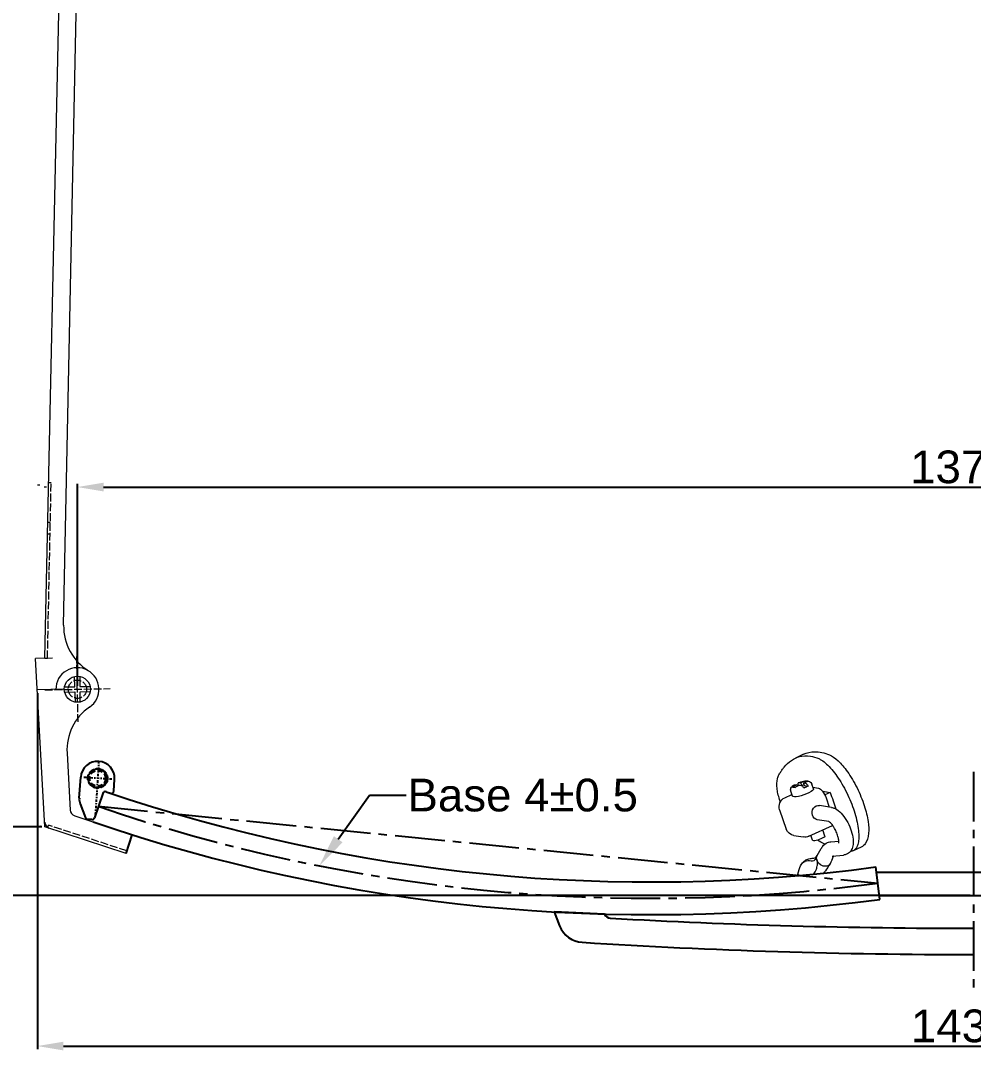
# Model space of a CAD drawing. Header units: millimetres. Extents: x 1448 to 2566, y 1057 to 1416.
# Drawn here: x 1734.7 to 1807.6, y 1158.5 to 1237.3 of the extents above; entities that cross this region are included whole.
import ezdxf
from ezdxf import colors
from ezdxf.entities.mleader import LeaderData, LeaderLine
from ezdxf.math import Vec2, Vec3

# ---------------------------------------------------------------- set-up
doc = ezdxf.new("R2010")
doc.units = ezdxf.units.MM
for name, pattern in [('ACAD_ISO02W100', [15, 12, -3]), ('CENTER2', [28.575, 19.05, -3.175, 3.175, -3.175]), ('HIDDEN2', [0.1875, 0.125, -0.0625])]:
    doc.linetypes.add(name, pattern=pattern)
for name, color, linetype in [('Center Line', 2, 'CENTER2'), ('Dimension', 3, 'Continuous'), ('Hidden Line', 1, 'HIDDEN2'), ('Text', 4, 'Continuous')]:
    doc.layers.add(name, color=color, linetype=linetype)
doc.layers.add('标注', color=4, linetype='Continuous', lineweight=5)
doc.styles.get("Standard").update_dxf_attribs({"font": 'arial.ttf'})
doc.dimstyles.new('Standard$0', dxfattribs={"dimtxt": 2.3, "dimasz": 2, "dimexe": 1, "dimexo": 1, "dimgap": 1, "dimtad": 0, "dimtih": 1, "dimtoh": 1, "dimdec": 1, "dimzin": 0, "dimdsep": 46, "dimtxsty": 'Standard', "dimcen": 0, "dimclrd": 4, "dimclre": 4, "dimclrt": 4, "dimadec": 1, "dimazin": 0, "dimtfac": 1, "dimtdec": 1, "dimtofl": 0, "dimtmove": 0, "dimatfit": 0, "dimfxl": 1, "dimtolj": 1, "dimtzin": 0, "dimarcsym": 0})

# ---------------------------------------------------------------- blocks, each defined once
blk = doc.blocks.new('*D163')
at = {"layer": 'Defpoints', "color": 0, "ltscale": 1000, "transparency": 16777216}
for p in [(1876.235, 1201.613), (1739.028, 1186.142), (1876.235, 1186.142)]:
    blk.add_point(p, dxfattribs=at)
at = {"layer": 'Dimension', "color": 3, "lineweight": -2, "ltscale": 1000, "transparency": 16777216}
for p, q in [((1739.028, 1186.392), (1739.028, 1201.863)), ((1876.235, 1186.392), (1876.235, 1201.863)), ((1741.028, 1201.613), (1874.235, 1201.613))]:
    blk.add_line(p, q, dxfattribs=at)
at = {"layer": 'Dimension', "color": 3, "ltscale": 1000, "transparency": 16777216}
for points in [[(1741.028, 1201.946), (1741.028, 1201.28), (1739.028, 1201.613)], [(1874.235, 1201.946), (1874.235, 1201.28), (1876.235, 1201.613)]]:
    blk.add_solid(points, dxfattribs=at)
at = {"layer": 'Dimension', "ltscale": 1000, "transparency": 16777216, "insert": (1807.632, 1203.14), "char_height": 2.5, "attachment_point": 5}
blk.add_mtext('\\A1;137±1', dxfattribs=at)
blk = doc.blocks.new('*D164')
at = {"layer": 'Defpoints', "color": 0, "ltscale": 1000, "transparency": 16777216}
for p in [(1735.962, 1186.099), (1879.301, 1186.099), (1879.301, 1158.841)]:
    blk.add_point(p, dxfattribs=at)
at = {"layer": 'Dimension', "color": 3, "lineweight": -2, "ltscale": 1000, "transparency": 16777216}
for p, q in [((1735.962, 1185.849), (1735.962, 1158.591)), ((1879.301, 1185.849), (1879.301, 1158.591)), ((1737.962, 1158.841), (1877.301, 1158.841))]:
    blk.add_line(p, q, dxfattribs=at)
at = {"layer": 'Dimension', "color": 3, "ltscale": 1000, "transparency": 16777216}
for points in [[(1737.962, 1159.174), (1737.962, 1158.507), (1735.962, 1158.841)], [(1877.301, 1159.174), (1877.301, 1158.507), (1879.301, 1158.841)]]:
    blk.add_solid(points, dxfattribs=at)
at = {"layer": 'Dimension', "ltscale": 1000, "transparency": 16777216, "insert": (1807.693, 1160.368), "char_height": 2.5, "attachment_point": 5}
blk.add_mtext('\\A1;143±1', dxfattribs=at)
blk = doc.blocks.new('叶子2')
at = {"lineweight": 9}
for p, q in [((0.727, 4.542), (1.371, 4.313)), ((0.935, 2.341), (0.67, 2.439)), ((0.761, 2.406), (0.783, 2.495)), ((0.86, 2.478), (1.125, 2.38)), ((1.078, 2.191), (1.125, 2.38)), ((1.125, 2.38), (1.273, 2.411)), ((0.242, 1.965), (-0.181, 1.857)), ((0.211, 1.841), (0.305, 2.218)), ((0.888, 2.153), (0.599, 2.093)), ((0.786, 2.311), (0.935, 2.341)), ((0.935, 2.341), (0.888, 2.153)), ((1.078, 2.191), (0.913, 2.253)), ((1.368, 2.251), (1.078, 2.191)), ((1.274, 2.216), (1.126, 2.185)), ((1.539, 2.118), (1.274, 2.216)), ((1.464, 2.255), (1.44, 2.155)), ((1.613, 2.285), (1.464, 2.255)), ((1.464, 2.255), (1.729, 2.157)), ((1.862, 1.433), (1.955, 1.811)), ((-1.028, 1.45), (-0.608, 1.301)), ((-0.683, 1.065), (-0.86, 0.348)), ((2.462, 1.369), (1.896, 1.57)), ((-1.035, 0.303), (-0.136, 0.533)), ((2.939, 0.483), (2.566, -1.028)), ((-0.739, -0.757), (0.136, -0.533)), ((0.889, -1.734), (-0.98, -1.07)), ((-0.334, -1.832), (-0.213, -1.342)), ((2.024, -1.575), (1.326, -1.754)), ((-0.755, -2.305), (-1.359, -2.311)), ((0.637, -2.072), (0.734, -1.679)), ((-3.019, -2.927), (-2.375, -3.155)), ((0.396, -3.26), (0.047, -2.765)), ((-0.744, -3.405), (-1.607, -3.414)), ((-0.712, -3.677), (-0.856, -3.42)), ((0.499, -3.406), (0.396, -3.26)), ((0.449, -3.577), (0.427, -3.668)), ((0.427, -3.669), (0.449, -3.577)), ((0.428, -3.67), (0.453, -3.583)), ((1.04, -4.652), (0.798, -4.652)), ((1.918, -4.652), (1.04, -4.652)), ((1.918, -4.652), (1.918, -4.639))]:
    blk.add_line(p, q, dxfattribs=at)
for centre, start, end in [((2.21, 0.663), 346.14768, 70.43158), ((1.838, -0.849), 284.36713, 346.14768), ((1.14, -1.027), 250.43158, 284.36713)]:
    blk.add_arc(centre, 0.75, start, end, dxfattribs=at)
for centre, major_axis, ratio, start_param, end_param in [((28.921, -8.943), (-33, 8.137), 0.231766, 5.864145, 5.903449), ((-0.356, 1.148), (-0.251, -0.707), 0.385695, 3.395514, 4.966311), ((1.037, 1.637), (-0.825, 0.204), 0.231766, 0, 3.141593), ((1.153, 2.109), (0.809, -0.199), 0.231766, 4.016366, 4.501389), ((1.153, 2.109), (0.809, -0.199), 0.231766, 1.243928, 1.359797), ((28.298, -9.899), (8.433, -32.924), 0.893042, 4.144821, 4.1853), ((0, 0), (0.136, -0.533), 0.893042, 0, 3.141593), ((-0.729, -0.363), (-0.251, -0.707), 0.385695, 6.258977, 6.283185), ((0.152, -1.952), (-0.485, 0.12), 0.231766, 0, 3.141593), ((-0.075, -3.669), (0.45, 0.317), 0.791256, 3.984679, 5.555475), ((-0.054, -3.577), (-0.45, -0.317), 0.791256, 2.413882, 3.141593), ((-0.054, -3.577), (0.45, 0.317), 0.791256, 5.555475, 6.283185), ((1.076, -12.21), (0, -8.608), 0.406737, 3.051385, 3.065442), ((1.322, -5.534), (0, -1.905), 0.406737, 2.106861, 3.051385), ((-0.075, -3.669), (0.45, 0.317), 0.791256, 3.100833, 3.984679), ((1.918, -4.409), (0, 0.23), 0.406737, 3.141593, 3.989243)]:
    blk.add_ellipse(centre, major_axis=major_axis, ratio=ratio, start_param=start_param, end_param=end_param, dxfattribs=at)
for points, knots in [([(-1.243, 4.321), (-1.436, 4.214), (-1.644, 4.046), (-2.081, 3.555), (-2.291, 3.257), (-2.722, 2.522), (-2.933, 2.079), (-3.291, 1.151), (-3.436, 0.678), (-3.641, -0.227), (-3.703, -0.651), (-3.741, -1.369), (-3.727, -1.668), (-3.624, -2.256), (-3.515, -2.518), (-3.26, -2.802), (-3.148, -2.881), (-3.019, -2.927)], [0, 0, 0, 0, 1.138786, 1.138786, 2.246978, 2.246978, 3.517949, 3.517949, 4.756091, 4.756091, 5.93681, 5.93681, 6.943136, 6.943136, 8.196848, 8.196848, 8.90953, 8.90953, 8.90953, 8.90953]), ([(-0.403, 4.107), (-0.439, 4.087), (-0.476, 4.064), (-0.629, 3.961), (-0.748, 3.86), (-0.99, 3.614), (-1.113, 3.469), (-1.353, 3.148), (-1.471, 2.971), (-1.693, 2.603), (-1.804, 2.399), (-2.02, 1.962), (-2.124, 1.73), (-2.317, 1.253), (-2.406, 1.008), (-2.563, 0.522), (-2.632, 0.28), (-2.688, 0.049), (-2.745, -0.182), (-2.795, -0.417), (-2.872, -0.88), (-2.899, -1.107), (-2.93, -1.536), (-2.933, -1.738), (-2.915, -2.105), (-2.894, -2.269), (-2.833, -2.554), (-2.791, -2.683), (-2.684, -2.902), (-2.619, -2.991), (-2.469, -3.12), (-2.385, -3.161), (-2.263, -3.182), (-2.232, -3.185), (-2.201, -3.185)], [-5.375972, -5.375972, -5.375972, -5.375972, -5.132608, -5.132608, -4.39915, -4.39915, -3.665693, -3.665693, -2.932236, -2.932236, -2.199177, -2.199177, -1.466118, -1.466118, -0.733059, -0.733059, 0, 0, 0, 0.733059, 0.733059, 1.466118, 1.466118, 2.199177, 2.199177, 2.932236, 2.932236, 3.665693, 3.665693, 4.39915, 4.39915, 5.132608, 5.132608, 5.375972, 5.375972, 5.375972, 5.375972]), ([(0.727, 4.542), (0.45, 4.64), (0.164, 4.681), (-0.503, 4.641), (-0.878, 4.523), (-1.243, 4.321)], [0, 0, 0, 0, 1.836258, 1.836258, 4.187428, 4.187428, 4.187428, 4.187428]), ([(2.395, 3.6), (2.366, 3.631), (2.337, 3.661), (2.113, 3.888), (1.907, 4.046), (1.489, 4.281), (1.276, 4.356), (0.797, 4.443), (0.51, 4.434), (0.012, 4.306), (-0.195, 4.222), (-0.403, 4.107)], [9.004309, 9.004309, 9.004309, 9.004309, 9.230601, 9.230601, 10.746927, 10.746927, 12.263252, 12.263252, 14.21317, 14.21317, 15.560174, 15.560174, 15.560174, 15.560174]), ([(2.748, 3.151), (2.692, 3.234), (2.634, 3.313), (2.516, 3.462), (2.456, 3.533), (2.395, 3.6)], [8.414025, 8.414025, 8.414025, 8.414025, 8.934537, 8.934537, 9.455744, 9.455744, 9.455744, 9.455744]), ([(1.307, 2.41), (1.227, 2.432), (1.145, 2.451), (0.998, 2.477), (0.913, 2.49), (0.739, 2.497), (0.677, 2.494), (0.596, 2.481), (0.568, 2.474), (0.541, 2.465), (0.477, 2.443), (0.434, 2.412), (0.372, 2.356), (0.344, 2.319), (0.316, 2.257), (0.309, 2.238), (0.305, 2.218)], [6.304686, 6.304686, 6.304686, 6.304686, 6.688235, 6.688235, 6.992012, 6.992012, 7.21148, 7.21148, 7.321916, 7.321916, 7.321916, 7.578106, 7.578106, 7.868995, 7.868995, 7.991831, 7.991831, 7.991831, 7.991831]), ([(0.593, 2.456), (0.627, 2.468), (0.66, 2.476), (0.72, 2.489), (0.752, 2.494), (0.783, 2.495)], [1.2188337, 1.2188337, 1.2188337, 1.2188337, 1.4078759, 1.4078759, 1.5969181, 1.5969181, 1.5969181, 1.5969181]), ([(1.273, 2.411), (1.292, 2.415), (1.313, 2.411), (1.34, 2.39), (1.353, 2.371), (1.366, 2.326), (1.369, 2.294), (1.368, 2.259), (1.368, 2.255), (1.368, 2.251)], [1.4231092, 1.4231092, 1.4231092, 1.4231092, 1.5430228, 1.5430228, 1.6573287, 1.6573287, 1.7686227, 1.7686227, 1.7825901, 1.7825901, 1.7825901, 1.7825901]), ([(2.822, 1.096), (2.84, 1.156), (2.855, 1.215), (2.87, 1.273), (2.906, 1.421), (2.936, 1.574), (2.976, 1.876), (2.987, 2.024), (2.988, 2.307), (2.978, 2.441), (2.94, 2.686), (2.912, 2.798), (2.842, 2.989), (2.799, 3.075), (2.748, 3.151)], [-0.184444, -0.184444, -0.184444, -0.184444, 0, 0, 0, 0.472481, 0.472481, 0.944962, 0.944962, 1.417442, 1.417442, 1.889923, 1.889923, 2.345183, 2.345183, 2.345183, 2.345183]), ([(0.599, 2.093), (0.601, 2.098), (0.603, 2.102), (0.62, 2.14), (0.64, 2.177), (0.678, 2.232), (0.702, 2.259), (0.743, 2.294), (0.767, 2.307), (0.786, 2.311)], [0.0957204, 0.0957204, 0.0957204, 0.0957204, 0.1096878, 0.1096878, 0.2209819, 0.2209819, 0.3352878, 0.3352878, 0.4552013, 0.4552013, 0.4552013, 0.4552013]), ([(1.126, 2.185), (1.107, 2.182), (1.082, 2.169), (1.041, 2.134), (1.017, 2.107), (0.979, 2.052), (0.959, 2.014), (0.942, 1.977), (0.94, 1.972), (0.939, 1.968)], [1.4231092, 1.4231092, 1.4231092, 1.4231092, 1.5430228, 1.5430228, 1.6573287, 1.6573287, 1.7686227, 1.7686227, 1.7825901, 1.7825901, 1.7825901, 1.7825901]), ([(1.801, 2.118), (1.77, 2.118), (1.738, 2.112), (1.678, 2.1), (1.645, 2.092), (1.611, 2.079)], [1.2188337, 1.2188337, 1.2188337, 1.2188337, 1.4078759, 1.4078759, 1.5969181, 1.5969181, 1.5969181, 1.5969181]), ([(1.955, 1.811), (1.959, 1.826), (1.961, 1.841), (1.968, 1.902), (1.963, 1.949), (1.937, 2.03), (1.916, 2.074), (1.843, 2.161), (1.805, 2.19), (1.749, 2.23), (1.708, 2.255), (1.657, 2.281)], [5.0467793, 5.0467793, 5.0467793, 5.0467793, 5.1117316, 5.1117316, 5.3106239, 5.3106239, 5.4758433, 5.4758433, 5.6233353, 5.6233353, 5.8376165, 5.8376165, 5.8376165, 5.8376165]), ([(-1.035, 0.303), (-1.114, 0.282), (-1.189, 0.251), (-1.318, 0.181), (-1.375, 0.143), (-1.428, 0.101), (-1.563, -0.005), (-1.696, -0.151), (-1.954, -0.525), (-2.066, -0.736), (-2.254, -1.182), (-2.326, -1.407), (-2.429, -1.859), (-2.457, -2.076), (-2.46, -2.473), (-2.437, -2.641), (-2.356, -2.905), (-2.289, -3.056), (-2.072, -3.276), (-1.966, -3.339), (-1.775, -3.402), (-1.692, -3.415), (-1.607, -3.414)], [9.339297, 9.339297, 9.339297, 9.339297, 9.643122, 9.643122, 9.900916, 9.900916, 9.900916, 10.550265, 10.550265, 11.211374, 11.211374, 11.862952, 11.862952, 12.547367, 12.547367, 13.209442, 13.209442, 13.769091, 13.769091, 14.179393, 14.179393, 14.470814, 14.470814, 14.470814, 14.470814]), ([(-1.34, -2.465), (-1.34, -2.465), (-1.34, -2.465), (-1.342, -2.46), (-1.348, -2.44), (-1.358, -2.363), (-1.361, -2.306), (-1.353, -2.15), (-1.341, -2.053), (-1.298, -1.835), (-1.265, -1.713), (-1.182, -1.467), (-1.131, -1.344), (-1.024, -1.127), (-0.968, -1.031), (-0.866, -0.885), (-0.822, -0.834), (-0.76, -0.772), (-0.74, -0.758), (-0.732, -0.752), (-0.731, -0.752), (-0.731, -0.752)], [3.314748, 3.314748, 3.314748, 3.314748, 3.345298, 3.345298, 3.616796, 3.616796, 3.904852, 3.904852, 4.230506, 4.230506, 4.592736, 4.592736, 4.965646, 4.965646, 5.314783, 5.314783, 5.624271, 5.624271, 5.895836, 5.895836, 5.954527, 5.954527, 5.954527, 5.954527]), ([(0.047, -2.765), (-0.017, -2.675), (-0.088, -2.595), (-0.302, -2.414), (-0.442, -2.352), (-0.632, -2.311), (-0.694, -2.305), (-0.755, -2.305)], [0.464052, 0.464052, 0.464052, 0.464052, 0.895621, 0.895621, 1.621414, 1.621414, 1.960405, 1.960405, 1.960405, 1.960405]), ([(-0.26, -2.458), (-0.133, -2.376), (-0.002, -2.287), (0.175, -2.159), (0.219, -2.127), (0.263, -2.094)], [16.5902884, 16.5902884, 16.5902884, 16.5902884, 17.2905996, 17.2905996, 17.5177222, 17.5177222, 17.5177222, 17.5177222]), ([(-0.864, -3.407), (-0.863, -3.408), (-0.863, -3.409), (-0.86, -3.414), (-0.858, -3.417), (-0.856, -3.42)], [1.50498449, 1.50498449, 1.50498449, 1.50498449, 1.51705927, 1.51705927, 1.54372185, 1.54372185, 1.54372185, 1.54372185]), ([(-0.712, -3.677), (-0.674, -3.745), (-0.635, -3.811), (-0.574, -3.91), (-0.553, -3.943), (-0.531, -3.976)], [0.4447076, 0.4447076, 0.4447076, 0.4447076, 0.7732064, 0.7732064, 0.9484004, 0.9484004, 0.9484004, 0.9484004]), ([(0.798, -4.652), (0.693, -4.545), (0.612, -4.421), (0.502, -4.189), (0.468, -4.084), (0.434, -3.936), (0.426, -3.885), (0.419, -3.813), (0.416, -3.776), (0.418, -3.725), (0.42, -3.711), (0.423, -3.687), (0.425, -3.678), (0.428, -3.67)], [-1.073899, -1.073899, -1.073899, -1.073899, -0.685848, -0.685848, -0.364651, -0.364651, -0.183756, -0.183756, -0.073623, -0.073623, -0.030309, -0.030309, 0, 0, 0, 0]), ([(0.453, -3.583), (0.457, -3.571), (0.462, -3.561), (0.472, -3.546), (0.477, -3.542), (0.488, -3.534), (0.496, -3.533), (0.519, -3.532), (0.537, -3.541), (0.555, -3.553), (0.557, -3.554), (0.559, -3.555)], [0, 0, 0, 0, 0.0462503, 0.0462503, 0.0925006, 0.0925006, 0.1582321, 0.1582321, 0.3168882, 0.3168882, 0.3378396, 0.3378396, 0.3378396, 0.3378396]), ([(0.553, -3.468), (0.552, -3.467), (0.546, -3.463), (0.527, -3.443), (0.514, -3.427), (0.499, -3.406)], [0.9934615, 0.9934615, 0.9934615, 0.9934615, 1.201557, 1.201557, 1.4080814, 1.4080814, 1.4080814, 1.4080814]), ([(1.132, -3.476), (1.019, -3.451), (0.905, -3.436), (0.701, -3.428), (0.612, -3.43), (0.524, -3.439)], [0.305314, 0.305314, 0.305314, 0.305314, 0.956488, 0.956488, 1.460784, 1.460784, 1.460784, 1.460784]), ([(0.559, -3.555), (0.595, -3.581), (0.64, -3.618), (0.748, -3.663), (0.817, -3.678), (0.899, -3.651)], [-1.528038, -1.528038, -1.528038, -1.528038, -0.758514, -0.758514, -0.057949, -0.057949, -0.057949, -0.057949]), ([(0.899, -3.651), (0.977, -3.626), (1.058, -3.612), (1.206, -3.609), (1.274, -3.614), (1.343, -3.627)], [-1.3297, -1.3297, -1.3297, -1.3297, -0.682176, -0.682176, -0.172412, -0.172412, -0.172412, -0.172412]), ([(1.687, -3.855), (1.616, -3.762), (1.531, -3.675), (1.331, -3.54), (1.231, -3.498), (1.132, -3.476)], [1.2381764, 1.2381764, 1.2381764, 1.2381764, 1.7199238, 1.7199238, 2.1769265, 2.1769265, 2.1769265, 2.1769265]), ([(-0.531, -3.976), (-0.404, -4.169), (-0.269, -4.344), (-0.072, -4.551), (-0.019, -4.603), (0.036, -4.652)], [0, 0, 0, 0, 1.021823, 1.021823, 1.386926, 1.386926, 1.386926, 1.386926]), ([(0.798, -4.652), (0.741, -4.652), (0.677, -4.652), (0.561, -4.652), (0.506, -4.652), (0.412, -4.652), (0.375, -4.652), (0.309, -4.652), (0.28, -4.652), (0.224, -4.652), (0.198, -4.652), (0.147, -4.652), (0.124, -4.652), (0.079, -4.652), (0.059, -4.652), (0.039, -4.652), (0.036, -4.652), (0.036, -4.652)], [-1.46151, -1.46151, -1.46151, -1.46151, -1.179789, -1.179789, -0.973361, -0.973361, -0.848873, -0.848873, -0.754977, -0.754977, -0.661321, -0.661321, -0.547885, -0.547885, -0.377789, -0.377789, -0.258662, -0.258662, -0.258662, -0.258662])]:
    blk.add_open_spline(points, degree=3, knots=knots, dxfattribs=at)
for points in [[(0.67, 2.439), (0.646, 2.448), (0.619, 2.454), (0.593, 2.456)], [(0.783, 2.495), (0.809, 2.493), (0.837, 2.487), (0.86, 2.478)], [(1.611, 2.079), (1.588, 2.096), (1.563, 2.109), (1.539, 2.118)], [(1.657, 2.28), (1.644, 2.287), (1.628, 2.288), (1.613, 2.285)], [(1.729, 2.157), (1.753, 2.148), (1.779, 2.135), (1.801, 2.118)], [(0.721, -1.733), (0.737, -1.719), (0.754, -1.705), (0.77, -1.691)], [(-2.201, -3.185), (-2.188, -3.185), (-2.175, -3.185), (-2.162, -3.184)]]:
    blk.add_open_spline(points, degree=3, dxfattribs=at)
blk = doc.blocks.new('ET3T23T23T3T3')
for p, q in [((-1.83, 4.172), (-1.83, 4.172)), ((-3.417, 1.595), (-3.264, 3.203)), ((-0.759, 2.077), (-0.676, 2.958)), ((-1.616, 1.912), (-2.29, 0.063)), ((-1.358, 2.031), (-1.028, 1.908)), ((-3.363, 1.165), (-2.982, 0.094)), ((-2.496, -0.068), (-2.813, -0.038))]:
    blk.add_line(p, q)
blk.add_circle((-1.97, 3.08), 0.725)
for centre, radius, start, end in [((-1.97, 3.08), 1.3, 354.58901, 174.58901), ((-2.421, 1.5), 1, 174.58901, 199.58901), ((-1.428, 1.844), 0.2, 69.58901, 159.98978), ((-0.958, 2.096), 0.2, 249.58901, 354.58901), ((-2.794, 0.161), 0.2, 199.58901, 264.58901), ((-2.478, 0.131), 0.2, 264.58901, 339.98978)]:
    blk.add_arc(centre, radius, start, end)
at = {"layer": 'Center Line', "ltscale": 0.01}
for p, q in [((-1.845, 4.403), (-2.237, 0.266)), ((-0.878, 2.977), (-3.062, 3.184))]:
    blk.add_line(p, q, dxfattribs=at)
at = {"layer": 'Hidden Line', "ltscale": 3}
for radius in [0.75, 0.6]:
    blk.add_circle((-1.97, 3.08), radius, dxfattribs=at)
blk.add_arc((-1.97, 3.08), 0.7, 247.98746, 191.19056, dxfattribs=at)
blk = doc.blocks.new('*D220')
at = {"layer": 'Defpoints', "color": 0, "ltscale": 1000, "transparency": 16777216}
for p in [(1727.685, 1332.286), (1757.084, 1332.286), (1807.632, 1170.356)]:
    blk.add_point(p, dxfattribs=at)
at = {"layer": 'Dimension', "color": 3, "lineweight": -2, "ltscale": 1000, "transparency": 16777216}
for p, q in [((1756.834, 1332.286), (1727.435, 1332.286)), ((1727.685, 1172.356), (1727.685, 1330.286)), ((1807.382, 1170.356), (1727.435, 1170.356))]:
    blk.add_line(p, q, dxfattribs=at)
at = {"layer": 'Dimension', "color": 3, "ltscale": 1000, "transparency": 16777216}
for points in [[(1727.351, 1330.286), (1728.018, 1330.286), (1727.685, 1332.286)], [(1727.351, 1172.356), (1728.018, 1172.356), (1727.685, 1170.356)]]:
    blk.add_solid(points, dxfattribs=at)
at = {"layer": 'Dimension', "ltscale": 1000, "transparency": 16777216, "insert": (1726.158, 1251.321), "char_height": 2.5, "attachment_point": 5, "rotation": 90}
blk.add_mtext('\\A1;162±2', dxfattribs=at)
blk = doc.blocks.new('*D221')
at = {"layer": 'Defpoints', "color": 0, "ltscale": 1000, "transparency": 16777216}
for p in [(1732.364, 1280.576), (1737.815, 1280.576), (1736.547, 1175.622)]:
    blk.add_point(p, dxfattribs=at)
at = {"layer": 'Dimension', "color": 3, "lineweight": -2, "ltscale": 1000, "transparency": 16777216}
for p, q in [((1737.565, 1280.576), (1732.114, 1280.576)), ((1732.364, 1177.622), (1732.364, 1278.576)), ((1736.297, 1175.622), (1732.114, 1175.622))]:
    blk.add_line(p, q, dxfattribs=at)
at = {"layer": 'Dimension', "color": 3, "ltscale": 1000, "transparency": 16777216}
for points in [[(1732.031, 1278.576), (1732.698, 1278.576), (1732.364, 1280.576)], [(1732.031, 1177.622), (1732.698, 1177.622), (1732.364, 1175.622)]]:
    blk.add_solid(points, dxfattribs=at)
at = {"layer": 'Dimension', "ltscale": 1000, "transparency": 16777216, "insert": (1730.838, 1228.099), "char_height": 2.5, "attachment_point": 5, "rotation": 90}
blk.add_mtext('\\A1;105±2', dxfattribs=at)

msp = doc.modelspace()

# ---------------------------------------------------------------- linework, layer by layer
at = {"color": 251, "linetype": 'ACAD_ISO02W100', "lineweight": 13, "ltscale": 0.05}
for p, q in [((1736.16231, 1201.7484), (1735.97313, 1201.74458)), ((1736.66231, 1201.60348), (1736.47313, 1201.59966)), ((1736.95611, 1198.89356), (1736.7649, 1198.89757)), ((1736.93752, 1198.00759), (1736.7457, 1198.01161)), ((1739.07865, 1183.64247), (1738.97764, 1188.64145)), ((1736.52866, 1186.09146), (1741.52764, 1186.19247)), ((1736.7597, 1175.57127), (1736.81618, 1175.74456)), ((1742.81384, 1173.77386), (1736.8132, 1175.74554))]:
    msp.add_line(p, q, dxfattribs=at)
for p, q in [((1742.7514, 1173.58385), (1743.21964, 1175.0089)), ((1800.47918, 1170.06625), (1800.14747, 1172.54415))]:
    msp.add_line(p, q)
at = {"color": 1}
msp.add_line((1775.52306, 1169.1017), (1775.95148, 1168.03067), dxfattribs=at)
at = {"color": 1, "ltscale": 1000}
msp.add_line((1779.38596, 1168.94137), (1775.52306, 1169.1017), dxfattribs=at)
at = {"color": 251, "linetype": 'ACAD_ISO02W100', "lineweight": 13, "ltscale": 0.05}
for points in [[(1736.52886, 1188.51082), (1736.73826, 1188.51505), (1737.02001, 1201.94247), (1736.82005, 1201.94667)], [(1736.22279, 1175.71044), (1736.22194, 1175.70781)]]:
    msp.add_lwpolyline(points, dxfattribs=at)
for points in [[(1800.19947, 1172.15576), (1815.06363, 1172.15576)], [(1800.44042, 1170.35576), (1814.82267, 1170.35576)]]:
    msp.add_lwpolyline(points)
msp.add_circle((1739.02815, 1186.14196), 0.7, dxfattribs=at)
for radius, start, end in [(129.475, 251.2095016, 277.6431336), (131.975, 251.1309318, 277.6427829)]:
    msp.add_arc((1782.92697, 1300.86885), radius, start, end)
at = {"color": 1, "ltscale": 1000}
for centre, radius, start, end in [((1779.85113, 1169.12474), 0.5, 201.8014095, 266.807865), ((1807.63155, 1667.24075), 499.39008, 266.807865, 270), ((1777.80843, 1168.77345), 2, 201.8014095, 266.4209136), ((1777.80843, 1168.77345), 2, 201.8014095, 266.4209136), ((1807.63155, 1645.57549), 479.73382, 266.4209136, 270)]:
    msp.add_arc(centre, radius, start, end, dxfattribs=at)
at = {"layer": 'Center Line', "ltscale": 0.2}
for p, q in [((1807.63155, 1179.83094), (1807.63155, 1163.23082)), ((1740.60882, 1177.18296), (1800.31333, 1171.3052))]:
    msp.add_line(p, q, dxfattribs=at)
msp.add_arc((1782.92697, 1300.86885), 130.725, 251.1120264, 277.6429566, dxfattribs=at)
at = {"layer": '标注', "color": 0, "lineweight": 13, "ltscale": 5}
for p, q in [((1737.97736, 1191.04282), (1739.42554, 1262.40613)), ((1736.52886, 1188.51082), (1738.1245, 1262.13448)), ((1737.12964, 1188.52296), (1735.82825, 1188.49666)), ((1736.54738, 1175.62236), (1735.82825, 1188.49666)), ((1738.02815, 1186.14062), (1735.96219, 1186.09888)), ((1738.23542, 1181.26315), (1738.47908, 1176.90093)), ((1738.82222, 1176.4538), (1743.21964, 1175.0089)), ((1742.7514, 1173.58385), (1736.54738, 1175.62236))]:
    msp.add_line(p, q, dxfattribs=at)
for points in [[(1738.04451, 1186.32213), (1738.82415, 1186.33788), (1738.80839, 1187.11752)], [(1739.20831, 1187.1256), (1739.22406, 1186.34596), (1740.0037, 1186.36172)], [(1738.05259, 1185.92221), (1738.83223, 1185.93796), (1738.84798, 1185.15833)], [(1739.2479, 1185.16641), (1739.23215, 1185.94604), (1740.01178, 1185.9618)]]:
    msp.add_lwpolyline(points, dxfattribs=at)
msp.add_circle((1739.02815, 1186.14196), 1, dxfattribs=at)
for centre, radius, start, end in [((1741.97654, 1190.96166), 4, 178.8374542, 238.544289), ((1739.02815, 1186.14196), 1.65, 60.9039192, 180.5025202), ((1739.02815, 1186.14196), 1.65, 304.5104602, 60.9039192), ((1742.22919, 1181.48623), 4, 124.5104602, 183.1970844), ((1738.9783, 1176.92881), 0.5, 183.1970844, 251.8105679), ((1737.02757, 1175.99088), 0.5, 183.1970844, 251.8105679)]:
    msp.add_arc(centre, radius, start, end, dxfattribs=at)

# ---------------------------------------------------------------- block references
at = {"xscale": -1, "rotation": 5.218385026607367}
msp.add_blockref('叶子2', (1795.76576, 1176.70528), dxfattribs=at)
at = {"rotation": 1.696597476282888}
msp.add_blockref('ET3T23T23T3T3', (1742.63967, 1176.30457), dxfattribs=at)

# ---------------------------------------------------------------- dimensions: what is measured, and where the dimension line sits
at = {"layer": 'Dimension', "color": 40, "ltscale": 1000, "true_color": 0xf8d731}
for base, p1, p2, picture, middle in [((1727.68472, 1332.28554), (1807.63155, 1170.35576), (1757.08362, 1332.28554), '*D220', (1727.68472, 1251.32065)), ((1732.36446, 1280.57613), (1736.54738, 1175.62236), (1737.81528, 1280.57613), '*D221', (1732.36446, 1228.09925))]:
    dim = msp.add_linear_dim(base=base, p1=p1, p2=p2, angle=90, dimstyle='Standard$0', override={"dimtxt": 2.5, "dimexe": 0.25, "dimexo": 0.25, "dimgap": 0.25, "dimtad": 1, "dimtih": 0, "dimtoh": 0, "dimdec": 0, "dimclrd": 3, "dimclre": 3, "dimclrt": 256, "dimadec": 0, "dimtol": 1, "dimtp": 2, "dimtm": 2, "dimtdec": 0, "dimatfit": 3, "dimfxl": 1.25, "dimarcsym": 2}, dxfattribs=at)
    dim.commit()
    dim.dimension.update_dxf_attribs({"geometry": picture, "text_midpoint": middle, "dimtype": 160})
for base, p1, p2, picture, middle in [((1876.23495, 1201.61315), (1739.02815, 1186.14196), (1876.23495, 1186.14196), '*D163', (1807.63155, 1201.61315)), ((1879.30091, 1158.84077), (1735.96219, 1186.09888), (1879.30091, 1186.09888), '*D164', (1807.69274, 1158.84077))]:
    dim = msp.add_linear_dim(base=base, p1=p1, p2=p2, dimstyle='Standard$0', override={"dimtxt": 2.5, "dimexe": 0.25, "dimexo": 0.25, "dimgap": 0.25, "dimtad": 1, "dimtih": 0, "dimtoh": 0, "dimdec": 0, "dimclrd": 3, "dimclre": 3, "dimclrt": 256, "dimadec": 0, "dimtol": 1, "dimtp": 1, "dimtm": 1, "dimtdec": 0, "dimatfit": 3, "dimfxl": 1.25, "dimarcsym": 2}, dxfattribs=at)
    dim.commit()
    dim.dimension.update_dxf_attribs({"geometry": picture, "text_midpoint": middle, "dimtype": 160})

# ---------------------------------------------------------------- leaders
at = {"layer": 'Text', "linetype": 'ByBlock', "lineweight": 9}
ml = msp.add_multileader_mtext('Standard', dxfattribs=at)
ml.set_content('Base 4%%P0.5', color=256)
ml.set_leader_properties()
ml.build(insert=Vec2(0, 0))
ml.multileader.update_dxf_attribs({"dogleg_length": 6.66735, "arrow_head_size": 2.5})
ctx = ml.context
ctx.base_point, ctx.char_height, ctx.arrow_head_size, ctx.landing_gap_size, ctx.plane_origin = Vec3(1764.21281, 1178.0249), 2.5, 2.5, 0.09, Vec3(1757.54619, 1172.63141)
notes = []
notes.append((ctx, [(0, (1, 1, 0), (1761.4048, 1178.0249), (1, 0), 2.80801, [(0, [(1757.54619, 1172.63141)], 0, [])])]))
ctx.mtext.insert, ctx.mtext.flow_direction = Vec3(1764.30281, 1179.29622), 5
for ctx, leaders in notes:
    for number, flags, end, landing, length, lines in leaders:
        leader = LeaderData()
        leader.index, (leader.has_last_leader_line, leader.has_dogleg_vector, leader.attachment_direction) = number, flags
        leader.last_leader_point, leader.dogleg_vector, leader.dogleg_length = Vec3(end), Vec3(landing), length
        for number, points, colour, breaks in lines:
            line = LeaderLine()
            line.index, line.vertices, line.color, line.breaks = number, Vec3.list(points), colors.encode_raw_color(colour), breaks
            leader.lines.append(line)
        ctx.leaders.append(leader)

doc.saveas('drawing.dxf')
